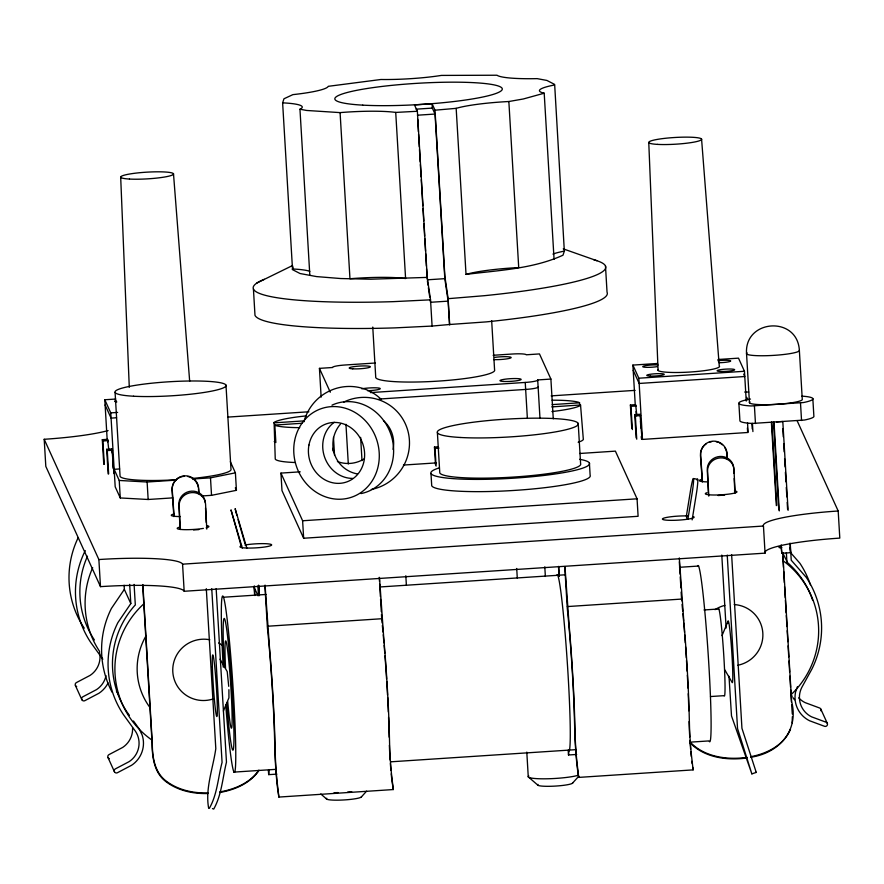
<?xml version="1.0" encoding="UTF-8"?>
<svg xmlns="http://www.w3.org/2000/svg" width="884" height="884" viewBox="0 0 884 884"><rect width="100%" height="100%" fill="white"/><g stroke="black" fill="none" stroke-linecap="round" stroke-linejoin="round"><path stroke-width="1.33" d="M792.141 722.946L792.362 716.604M268.36 770.362L268.681 774.649L276.847 774.119M568.202 750.704L568.511 754.98L576.688 754.45M264.924 586.202L267.432 628.005A88.312 4.276 86.2 0 1 274.493 735.289L275.134 757.433A26.487 1.282 86.2 0 0 277.587 788.462L278.869 797.07L393.281 789.556L391.899 777.445A22.078 1.072 86.2 0 1 389.667 746.582L389.258 730.438A92.721 4.497 86.2 0 0 383.8 638.624L379.49 577.606M679.321 557.937L683.641 618.955A92.721 4.497 86.2 0 1 689.089 710.769L689.509 726.913A22.078 1.072 86.2 0 0 691.741 757.776L693.122 769.887L578.7 777.401L577.318 765.29A22.078 1.072 86.2 0 1 575.086 734.427L574.677 718.283A92.721 4.497 86.2 0 0 569.219 626.469L564.986 566.821M268.703 774.561L269.134 769.876M568.976 750.218L568.511 754.98M687.896 519.228L692.106 493.239A13.249 0.995 -81.3 0 0 693.465 478.609L697.708 479.261M692.139 519.88L696.349 493.891A13.249 0.995 -81.3 0 0 697.056 480.178M309.831 271.344A55.338 7.028 -3.4 0 0 292.493 268.968L282.626 102.842L283.963 98.776L292.891 94.632A55.714 7.083 -3.4 0 0 328.24 86.323L380.927 79.494A54.079 6.873 -3.4 0 0 441.37 75.416L497.007 75.228A56.421 7.171 -3.4 0 0 537.129 78.632L546.909 80.444L554.655 84.433L564.335 251.122A54.322 6.906 -3.4 0 0 552.942 254.084M293.168 266.935L292.306 269.532L300.052 273.521L316.549 276.593L340.671 278.537L370.772 279.211L427.237 277.399L430.53 299.831L432.088 326.063L395.06 327.876A176.612 22.443 -3.4 0 1 254.99 315.323L253.432 289.09M564.522 250.559L562.997 255.2C532.787 268.968 498.532 270.305 466.023 274.405L456.166 108.345A56.289 7.149 -3.4 0 1 508.852 101.516L523.284 98.986L544.201 93.207A54.322 6.906 -3.4 0 1 554.467 84.997M797.412 686.724L795.556 692.073A26.487 26.244 -24.5 0 0 809.611 720.769L824.518 726.294A2.199 2.177 -24.5 0 0 827.347 725.013A2.199 2.177 -24.5 0 0 826.076 722.206L811.578 716.836A22.078 21.868 -24.5 0 1 801.755 687.509L811.788 669.254A92.721 91.859 -24.5 0 0 806.33 577.451L791.235 560.213L790.252 543.759M278.869 797.07L277.488 784.948A22.078 1.072 86.2 0 1 275.255 754.096L274.836 737.941A92.721 4.497 86.2 0 0 269.388 646.138L265.067 585.12M393.281 789.556L391.999 780.948M223.398 711.023L228.934 697.796L228.912 689.675M722.018 635.618L728.051 621.198M790.506 729.267C783.909 745.135 767.025 753.61 750.936 756.649M295.046 462.509A48.565 6.166 -3.4 0 1 275.244 459.017L274.106 422.375A48.565 6.166 -3.4 0 1 306.405 415.878M551.793 406.883L580.545 404.994L580.269 405.48A48.565 6.166 -3.4 0 1 551.914 411.557M728.991 676.249L731.499 715.929L751.864 773.887L737.543 728.582L727.234 555.086M751.864 773.887L756.041 772.472L755.931 771.434L741.941 728.294L731.62 554.566M124.103 585.241L124.346 589.363L111.406 608.435A92.721 91.859 -24.5 0 0 112.091 692.216M129.672 584.379L130.81 603.573L117.87 622.645A92.721 91.859 -24.5 0 0 123.318 714.449L135.44 731.245A22.078 21.868 -24.5 0 1 129.152 761.632L115.406 768.859A2.199 2.177 -24.5 0 0 114.478 771.809A2.199 2.177 -24.5 0 0 117.439 772.715L131.583 765.279A26.487 26.244 -24.5 0 0 142.125 734.969L139.12 728.814L133.462 720.979M258.901 770.163C250.039 782.97 234.735 789.335 219.851 791.909M258.725 770.76C249.874 783.578 234.558 789.931 219.685 792.517M361.147 797.169L366.606 791.158M572.379 783.301L578.744 776.285M256.857 283.035L292.604 265.509M750.77 757.245C778.859 753.102 799.224 730.836 791.611 701.476L782.771 552.566M192.579 479.017L210.491 477.846L235.398 472.829L236.437 490.322L211.53 495.338L201.961 495.957M750.494 399.049A37.084 4.707 -3.4 0 0 751.19 405.966L803.468 402.54A37.084 4.707 -3.4 0 0 801.921 396.131M738.891 403.435L739.93 420.917A37.084 4.707 -3.4 0 0 752.229 423.458L804.506 420.022A37.084 4.707 -3.4 0 0 813.866 416.066L812.827 398.585M747.079 757.356C727.189 760.141 704.305 757.091 689.885 741.864M746.903 757.964C727.024 760.737 704.128 757.699 689.708 742.472M427.237 277.399L417.37 111.273L414.463 104.887L432.066 103.726L435.005 110.191L456.166 108.345M435.005 110.191L444.873 276.316L448.133 298.682L484.62 295.665A176.612 22.443 -3.4 0 0 593.816 259.797M432.066 103.726L432.331 108.102L435.038 114.047L444.818 278.659L448.122 301.135L449.503 324.505L486.178 321.898A176.612 22.443 -3.4 0 0 607.043 292.206L605.485 265.985M416.077 109.163L432.331 108.102M417.436 115.207L435.038 114.047M427.215 279.819L444.818 278.659M448.122 301.135L430.519 302.284L430.132 299.643M449.503 324.505L432.088 326.063M375.247 363.015L345.091 364.993A13.249 1.68 -3.4 0 0 332.638 367.501L319.433 368.363L321.146 397.148M493.128 355.28L512.322 354.02A13.249 1.68 -3.4 0 1 526.267 354.793L539.472 353.92L550.898 379.07L553.262 418.817M107.141 439.127L104.809 399.756L115.782 399.038M635.309 405.822L632.889 365.092L657.574 363.468M717.93 359.501L738.505 358.153L744.461 371.269L746.24 401.082M370.352 392.606L525.24 382.441A13.249 1.68 -3.4 0 0 537.704 379.932L550.898 379.07M104.809 399.756L110.765 412.872L117.627 412.419M632.889 365.092L638.845 378.208L744.461 371.269M378.993 399.06L525.66 389.435A13.249 1.68 -3.4 0 0 538.113 386.927M116.566 417.756L111.086 418.121L105.119 405.005M227.685 417.104L308.892 411.778M551.163 395.877L635.132 390.363M273.83 422.872L303.952 420.894M552.168 404.607L579.55 402.806L579.716 405.491M274.206 441.536L275.863 442.553L274.825 425.06L302.206 423.259M103.771 464.299L102.312 439.668L107.583 439.326L108.677 448.895M631.773 428.265L630.38 405.005L635.662 404.651L636.834 415.602M102.312 439.668L102.898 440.983L108.18 440.63M630.38 405.005L630.977 406.308L636.259 405.966M108.146 473.923L106.677 449.293L111.959 448.939L113.948 473.647M636.137 437.889L634.756 414.618L640.038 414.276L642.027 438.983M106.677 449.293L107.273 450.597L112.555 450.254M634.756 414.618L635.353 415.933L640.635 415.591M776.517 421.944L782.804 421.524L788.086 510.333M435.503 464.807L434.453 447.039L438.409 446.785M119.627 468.951L114.158 469.316L119.23 480.465L120.268 497.946L148.158 499.493L172.756 497.88M434.453 447.039L435.05 448.354L439.005 448.089M641.397 437.027L642.48 439.414L748.096 432.475L747.533 422.928M579.617 453.492L615.397 451.138L637.066 498.808L638.104 516.289L303.654 538.245L281.985 490.587L280.946 473.095L300.217 471.835M403.435 465.061L436.475 462.884M119.23 480.465L147.12 482.012L176.049 480.111M280.946 473.095L302.615 520.764L637.066 498.808M193.563 529.958L198.845 529.604M718.007 495.526L724.615 495.095M44.2 439.282L98.875 559.539A79.472 10.1 -3.4 0 1 182.568 564.169L763.456 526.035A79.472 10.1 -3.4 0 1 838.187 510.996L839.8 538.102A79.472 10.1 -3.4 0 0 765.058 553.141L184.17 591.274A79.472 10.1 -3.4 0 0 100.489 586.644L45.813 466.387L44.2 439.282A79.472 10.1 -3.4 0 0 108.069 430.585M781.788 547.539L779.268 547.704L778.771 546.61M780.892 545.34L781.799 553.262L790.594 552.688L790.031 543.119M223.387 597.241L266.051 594.446M380.286 586.943L564.666 574.832M679.509 567.296L698.658 566.036M267.509 626.237L381.932 618.723M567.351 606.568L681.763 599.065M703.984 609.96L718.88 608.977M710.482 696.548L724.029 695.664A43.769 2.122 86.2 0 0 723.554 652.038A43.769 2.122 86.2 0 0 718.327 609.054M233.774 772.119L276.438 769.312M390.673 761.82L576.423 749.621M689.907 742.173L709.045 740.914A88.312 4.276 86.2 0 0 708.095 652.9A88.312 4.276 86.2 0 0 697.542 566.191M282.626 102.842A55.338 7.028 -3.4 0 1 299.963 109.218L306.682 110.467L340.086 112.611A54.255 6.895 -3.4 0 1 395.723 112.423L417.37 111.273M430.53 299.831L393.502 301.643A176.612 22.443 -3.4 0 1 264.338 279.311M208.027 792.915C193.541 793.357 178.446 790.163 166.645 781.412C154.578 772.76 152.324 757.245 152.313 743.444L142.899 584.876M207.862 793.523C193.375 793.965 178.281 790.771 166.468 782.02C154.004 773.113 152.158 757.024 152.07 742.891L142.655 584.545M563.252 248.857L596.91 260.714M579.55 402.806L578.854 402.375A48.565 6.166 -3.4 0 0 552.102 400.198M274.825 425.06L275.521 425.491A48.565 6.166 -3.4 0 0 299.731 427.657M782.627 552.787L787.589 562.688A88.312 87.483 -24.5 0 1 812.694 600.391M537.66 785.003L528.267 776.837L526.798 752.107M320.793 793.976L326.428 798.871M790.992 553.097L799.876 563.241A92.721 91.859 -24.5 0 1 810.418 584.777M212.458 808.606L213.718 809.081C221.685 794.904 222.646 777.677 226.47 762.119L216.16 588.622M102.842 659.21L90.72 642.414A92.721 91.859 -24.5 0 1 85.273 550.599M129.429 715.377L126.998 712.018A88.312 87.483 -24.5 0 1 134.722 605.551L135.318 605.032L134.092 584.412M724.858 669.95L732.074 682.349A30.907 1.503 86.2 0 0 731.466 647.519A30.907 1.503 86.2 0 0 727.808 623.331M219.994 659.188L227.21 671.586L228.735 686.338M755.698 771.831L756.041 772.472M797.18 420.817L838.187 510.996M743.687 374.131L744.781 376.518L639.165 383.457L633.198 370.33M747.157 398.684L746.56 397.369L746.726 400.109M790.594 552.688L789.854 547.494M820.838 709.134L827.302 723.344M319.433 368.363L330.296 392.253M230.337 461.68L235.398 472.829M235.31 487.846L236.437 490.322M254.227 587.473L257.995 595.761M120.268 497.946L115.196 486.797L110.765 412.872M124.346 589.363L130.81 603.573M75.416 685.553L81.88 699.763A2.199 2.177 -24.5 0 0 84.842 700.669L98.986 693.233A26.487 26.244 -24.5 0 0 108.08 683M108.014 757.599L114.478 771.809M693.122 769.887L692.702 767.201M578.7 777.401L577.418 768.793A26.487 1.282 86.2 0 1 574.976 737.764L574.335 715.62A88.312 4.276 86.2 0 0 567.274 608.336L564.754 566.534M246.824 548.168L235.133 508.676L236.901 515.482M238.083 519.648L244.967 543.627M242.315 548.102L230.989 509.88L241.188 546.091M686.769 518.168L686.404 515.947L690.614 489.957A13.249 0.995 -81.3 0 1 693.465 478.609M427.403 281.145L427.989 285.101M428.375 287.753L429.734 297.002M691.841 761.29L692.183 763.654M749.964 401.833A26.487 3.37 -3.4 0 0 773.887 404.485A26.487 3.37 -3.4 0 0 802.263 399.27L799.357 350.307C797.39 315.444 744.052 319.146 746.549 353.777L749.455 402.739M681.686 600.822L681.133 592.026M701.576 139.108L719.256 365.865A30.907 3.923 -3.4 0 1 688.746 372.109A30.907 3.923 -3.4 0 1 658.072 369.468M173.496 173.783L189.673 381.302M791.633 704.725L792.307 714.018M727.421 458.719L727.046 453.448A13.249 13.172 24.2 0 0 712.924 441.16A13.249 13.172 24.2 0 0 700.647 455.183L702.493 481.515M727.234 459.127L726.869 453.857A13.249 13.172 24.2 0 0 724.637 447.392M702.305 481.924L700.459 455.591A13.249 13.172 24.2 0 1 706.261 443.757M199.01 493.405L198.646 488.145A13.249 13.172 24.2 0 0 184.524 475.846A13.249 13.172 24.2 0 0 172.236 489.88L174.082 516.201M198.458 488.543L198.834 493.813M173.905 516.61L172.06 490.277A13.249 13.172 24.2 0 1 184.336 476.255M791.445 702.073L790.716 689.907M800.506 403.038L801.545 420.519M782.793 428.629L783.279 436.829M783.688 443.657L784.174 451.857M784.583 458.685L785.069 466.885M785.39 472.354L785.964 481.913M786.285 487.382L786.859 496.941M787.18 502.41L787.589 509.239M786.362 552.633L786.937 562.257M782.782 556.345L783.434 567.362M783.677 571.495L784.329 582.512M784.572 586.644L785.235 597.65M785.401 600.413L786.13 612.8M786.296 615.551L786.948 626.568M787.191 630.701L787.854 641.718M788.097 645.85L788.749 656.867M788.992 661L789.644 672.006M789.898 676.138L790.55 687.155M774.008 422.11L779.279 510.908M781.312 545.063L781.799 553.262M773.588 422.375L778.782 509.814M771.809 422.022L776.76 505.35M771.389 422.287L776.34 505.626M763.456 526.035L765.058 553.141M754.428 406.065L755.466 423.546M752.428 423.359L752.914 431.569M751.908 423.414L752.24 428.895M747.4 427.922L747.643 432.055M721.786 555.075L726.118 628.06M679.332 561.771L680.072 574.147M680.238 576.898L680.89 587.893M638.845 378.208L642.48 439.414M640.447 421.16L640.856 428.033M641.353 436.298L641.508 439.05M636.071 411.535L636.325 415.668M635.353 415.933L636.734 439.193M630.977 406.308L632.369 429.58M589.407 463.072L590.136 475.316A79.472 10.1 -3.4 0 1 515.394 490.355A79.472 10.1 -3.4 0 1 431.712 485.714L430.983 473.47M580.545 404.994L583.285 438.796A48.565 6.166 -3.4 0 1 578.169 442.232M578.213 423.436L580.6 463.658A70.643 8.973 -3.4 0 1 514.168 477.017A70.643 8.973 -3.4 0 1 439.779 472.896L437.392 432.674M544.201 93.207L554.069 259.332M558.699 566.357L559.263 575.981M558.511 566.876L559.075 576.467M537.704 379.932L539.98 418.408M544.798 566.821L545.362 576.456M508.852 101.516L518.72 267.565A56.289 7.149 -3.4 0 0 466.023 274.405M525.24 382.441L527.361 418.176M516.72 568.467L517.284 578.103M491.659 320.638L494.576 369.821A59.604 7.569 -3.4 0 1 438.519 381.092A59.604 7.569 -3.4 0 1 375.755 377.612L372.761 327.069M448.133 298.682L449.691 324.914M417.679 119.318L418.408 131.672M418.574 134.412L419.303 146.755M419.469 149.495L420.198 161.849M420.364 164.59L421.104 176.933M421.259 179.673L422.806 205.74M422.972 208.48L423.712 220.834M423.867 223.575L424.607 235.917M424.762 238.669L425.502 251.012M425.668 253.752L426.397 266.095M426.563 268.846L427.127 278.449M435.05 448.354L436.099 466.111M395.723 112.423L405.59 278.548A54.255 6.895 -3.4 0 0 349.965 278.747L340.086 112.611M405.822 575.749L406.386 585.385M379.258 577.318L379.501 581.44M379.667 584.191L380.396 596.567M380.562 599.319L381.302 611.684M381.457 614.435L381.855 620.491A88.312 4.276 86.2 0 1 382.098 622.933M360.628 437.359L362.009 460.63M345.953 424.276L348.307 463.956M333.478 437.37L334.539 455.194M332.826 448.265L332.992 450.973M299.963 109.218L309.831 275.344M302.615 520.764L303.654 538.245M258.857 586.026L259.432 595.65M258.592 585.164L259.167 594.766M257.885 585.948L258.448 595.573M254.283 585.871L254.857 595.529M254.128 586.91L254.614 595.164M225.984 385.137L230.967 469.072A55.637 7.072 -3.4 0 1 192.9 478.421M210.491 477.846L211.53 495.338M211.751 588.678L222.072 762.406C218.05 777.566 217.287 794.418 209.398 808.23L208.69 808.396C204.966 788.815 213.088 768.119 215.806 748.626L206.303 588.689M182.568 564.169L184.17 591.274M147.12 482.012L148.158 499.493M115.086 392.419L120.08 476.354A55.637 7.072 -3.4 0 0 176.026 479.758M111.959 448.939L112.202 453.072M112.699 461.326L113.108 468.211M107.583 439.326L107.749 442.077M107.273 450.597L108.655 473.868M102.898 440.983L104.29 464.244M98.875 559.539L100.489 586.644M735.112 493.084L733.974 469.492A13.249 12.442 -11.4 0 0 720.173 457.912A13.249 12.442 -11.4 0 0 707.576 471.227L708.769 496.134M733.941 473.294L733.687 468.045A13.249 12.442 -11.4 0 0 719.885 456.464A13.249 12.442 -11.4 0 0 707.277 469.78L708.482 494.686M734.184 478.531L734.814 491.637M206.768 529.085L205.574 504.178A13.249 12.442 -11.4 0 0 191.773 492.598A13.249 12.442 -11.4 0 0 179.165 505.913L180.303 529.505M205.53 507.98L206.226 522.4M180.071 529.372L178.877 504.466A13.249 12.442 -11.4 0 1 191.474 491.15A13.249 12.442 -11.4 0 1 205.276 502.731M648.768 142.578L658.094 370.495M120.688 177.253L129.285 387.314M389.38 745.256L389.557 749.919A26.487 1.282 86.2 0 0 390.12 760.052M688.813 710.802L688.746 708.106A88.312 4.276 86.2 0 0 688.238 693.708M689.089 721.565L689.387 730.25A26.487 1.282 86.2 0 0 689.741 736.936M389.159 737.19L388.916 727.775A88.312 4.276 86.2 0 0 388.562 717.476M579.606 459.315A79.472 10.1 -3.4 0 1 511.714 478.299A79.472 10.1 -3.4 0 1 439.359 467.857M331.964 405.17A46.808 42.277 71 0 1 391.059 434.917A46.808 42.277 71 0 1 360.97 493.581M352.65 478.421A30.774 27.791 71 0 1 324.395 456.531A30.774 27.791 71 0 1 334.24 422.287M383.446 420.607A30.774 30.178 -53.4 0 1 393.048 449.415M357.169 473.89A30.774 30.178 -53.4 0 1 340.539 423.988M343.688 402.109A46.808 45.902 -53.4 0 1 407.336 428.983A46.808 45.902 -53.4 0 1 371.357 489.449M303.93 421.812A46.808 45.902 -53.4 0 1 381.236 399.402M364.23 458.851A30.774 30.178 -53.4 0 1 337.423 461.547M361.49 796.561A17.581 2.232 -3.4 0 1 342.649 800.02A17.581 2.232 -3.4 0 1 326.771 798.263M351.71 791.688A26.487 3.37 -3.4 0 1 347.677 792.053M338.053 792.594A26.487 3.37 -3.4 0 1 334.064 792.672M572.721 782.694A17.581 2.232 -3.4 0 1 553.881 786.163A17.581 2.232 -3.4 0 1 538.002 784.395M578.28 775.246A26.487 3.37 -3.4 0 1 545.947 778.804A26.487 3.37 -3.4 0 1 528.787 775.931M799.357 350.307A26.487 3.37 -3.4 0 1 770.981 355.523A26.487 3.37 -3.4 0 1 747.057 352.871M99.627 651.453A88.312 87.483 -24.5 0 1 92.698 567.672M151.938 740.063A88.312 87.483 -24.5 0 1 143.838 603.827M150.291 707.962A66.035 65.427 -24.5 0 1 146.015 635.894M556.721 575.44A88.312 4.276 86.2 0 1 567.274 662.149A88.312 4.276 86.2 0 1 568.224 750.162M223.221 667.077A88.312 4.276 86.2 0 1 226.105 611.032A88.312 4.276 86.2 0 1 235.763 756.925A88.312 4.276 86.2 0 1 225.718 704.736M224.348 667.398A66.035 3.204 86.2 0 1 226.868 630.579A66.035 3.204 86.2 0 1 233.951 738.284A66.035 3.204 86.2 0 1 226.68 702.791M225.53 668.227A43.769 2.122 86.2 0 1 227.575 649.851A43.769 2.122 86.2 0 1 232.138 719.156A43.769 2.122 86.2 0 1 227.729 701.653M782.727 560.5A88.312 87.483 -24.5 0 1 790.716 695.012M691.277 756.439A26.487 1.282 86.2 0 1 690.835 751.743M690.614 749.201A26.487 1.282 86.2 0 1 689.962 740.383M682.061 604.523A88.312 4.276 86.2 0 1 682.691 611.032M682.934 613.739A88.312 4.276 86.2 0 1 683.553 620.667M683.763 623.165A88.312 4.276 86.2 0 1 684.503 632.215M684.702 634.867A88.312 4.276 86.2 0 1 685.299 642.856M685.586 646.867A88.312 4.276 86.2 0 1 686.316 657.762M686.492 660.481A88.312 4.276 86.2 0 1 687.122 671.188M687.343 675.188A88.312 4.276 86.2 0 1 687.995 688.117M382.352 625.452A88.312 4.276 86.2 0 1 382.982 632.049M383.225 634.778A88.312 4.276 86.2 0 1 383.932 642.834M384.142 645.375A88.312 4.276 86.2 0 1 384.772 653.21M384.971 655.862A88.312 4.276 86.2 0 1 386.562 678.779M386.739 681.498A88.312 4.276 86.2 0 1 387.512 694.857M387.645 697.498A88.312 4.276 86.2 0 1 388.341 711.985M391.866 779.865A26.487 1.282 86.2 0 1 391.214 773.843M390.883 770.152A26.487 1.282 86.2 0 1 390.363 763.5M94.4 639.972A88.312 87.483 -24.5 0 1 87.483 556.191M106.025 675.652A22.078 21.868 -24.5 0 1 96.555 689.597L82.809 696.824A2.199 2.177 -24.5 0 0 81.88 699.763M76.709 686.614A2.199 2.177 -24.5 0 1 76.355 682.614L90.102 675.387A22.078 21.868 -24.5 0 0 99.505 652.326M84.267 628.204A92.721 91.859 -24.5 0 1 78.223 537.582M109.307 758.66A2.199 2.177 -24.5 0 1 108.942 754.649L122.699 747.422A22.078 21.868 -24.5 0 0 132.567 727.775M118.39 694.415A88.312 87.483 -24.5 0 1 116.39 690.89M213.331 698.89A30.907 30.62 -24.5 0 1 172.8 671.873A30.907 30.62 -24.5 0 1 209.828 639.773M218.613 642.955A30.907 30.62 -24.5 0 1 222.017 645.11M187.784 476.476A13.249 13.172 24.2 0 1 198.336 487.404M794.55 699.785A26.487 26.244 -24.5 0 1 792.915 697.586M792.186 696.426A26.487 26.244 -24.5 0 1 790.904 693.984M798.716 697.852A22.078 21.868 -24.5 0 0 805.125 702.625L819.612 707.996A2.199 2.177 -24.5 0 1 820.882 710.802M734.228 604.557A30.907 30.62 -24.5 0 1 737.831 665.243M715.034 609.673A30.907 30.62 -24.5 0 1 724.869 605.374M709.355 442.243A13.249 13.172 24.2 0 1 711.598 441.691M716.195 441.79A13.249 13.172 24.2 0 1 718.416 442.431M719.466 442.895A13.249 13.172 24.2 0 1 722.35 444.807M494.808 357.368A10.597 1.348 -3.4 0 1 508.919 356.838A10.597 1.348 -3.4 0 1 507.858 358.716A10.597 1.348 -3.4 0 1 493.559 359.578M361.843 388.838A10.597 1.348 -3.4 0 1 379.777 388.264A10.597 1.348 -3.4 0 1 367.567 390.717M717.896 360.727A8.829 1.127 -3.4 0 1 730.681 360.893A8.829 1.127 -3.4 0 1 719.156 362.727M657.353 366.617A8.829 1.127 -3.4 0 1 644.9 367.247A8.829 1.127 -3.4 0 1 645.607 365.622A8.829 1.127 -3.4 0 1 658.061 364.981M116.821 401.922A8.829 1.127 -3.4 0 1 116.025 400.607M748.704 392.032A79.472 10.1 -3.4 0 1 744.637 392.043M693.343 516.61A15.89 2.022 -3.4 0 1 678.249 520.146A15.89 2.022 -3.4 0 1 663.221 518.356A15.89 2.022 -3.4 0 1 687.774 515.947M244.945 545.019A15.89 2.022 -3.4 0 1 270.736 544.29A15.89 2.022 -3.4 0 1 254.857 547.925A15.89 2.022 -3.4 0 1 241.641 545.771M734.416 490.907A15.89 2.022 -3.4 0 1 722.04 494.753A15.89 2.022 -3.4 0 1 706.979 492.708M708.029 481.891A15.89 2.022 -3.4 0 1 701.012 479.592M180.424 516.565A15.89 2.022 -3.4 0 1 174.082 513.947M207.375 525.748A15.89 2.022 -3.4 0 1 206.149 527.836M203.375 528.389A15.89 2.022 -3.4 0 1 182.458 529.582A15.89 2.022 -3.4 0 1 179.982 527.074M133.539 396.22A55.637 7.072 -3.4 0 0 224.912 387.037A55.637 7.072 -3.4 0 0 153.164 383.059A55.637 7.072 -3.4 0 0 133.539 396.22M460.829 437.503A70.643 8.973 -3.4 0 0 576.843 425.856A70.643 8.973 -3.4 0 0 485.736 420.806A70.643 8.973 -3.4 0 0 460.829 437.503M308.936 445.061A30.774 27.791 71 0 0 345.534 482.321A30.774 27.791 71 0 0 355.081 431.326A30.774 27.791 71 0 0 308.936 445.061M294.571 440.983A46.808 42.277 71 0 0 350.23 497.648A46.808 42.277 71 0 0 364.761 420.077A46.808 42.277 71 0 0 294.571 440.983M362.76 105.141A83.892 10.663 -3.4 0 0 500.532 91.306A83.892 10.663 -3.4 0 0 392.341 85.306A83.892 10.663 -3.4 0 0 362.76 105.141M212.37 666.956A30.907 1.503 86.2 0 0 216.602 716.173A30.907 1.503 86.2 0 0 215.387 673.575A30.907 1.503 86.2 0 0 212.37 666.956M352.738 368.827A10.597 1.348 -3.4 0 0 370.142 367.081A10.597 1.348 -3.4 0 0 356.473 366.319A10.597 1.348 -3.4 0 0 352.738 368.827M503.504 381.446A10.597 1.348 -3.4 0 0 520.908 379.7A10.597 1.348 -3.4 0 0 507.239 378.938A10.597 1.348 -3.4 0 0 503.504 381.446M657.552 144.39A26.487 3.37 -3.4 0 0 701.056 140.026A26.487 3.37 -3.4 0 0 666.89 138.125A26.487 3.37 -3.4 0 0 657.552 144.39M719.996 371.424A8.829 1.127 -3.4 0 0 734.494 369.965A8.829 1.127 -3.4 0 0 723.112 369.335A8.829 1.127 -3.4 0 0 719.996 371.424M650.281 376.076A8.829 1.127 -3.4 0 0 664.227 374.473A8.829 1.127 -3.4 0 0 651.862 374.054A8.829 1.127 -3.4 0 0 650.281 376.076M129.473 179.054A26.487 3.37 -3.4 0 0 172.977 174.689A26.487 3.37 -3.4 0 0 138.81 172.8A26.487 3.37 -3.4 0 0 129.473 179.054"/></g></svg>
